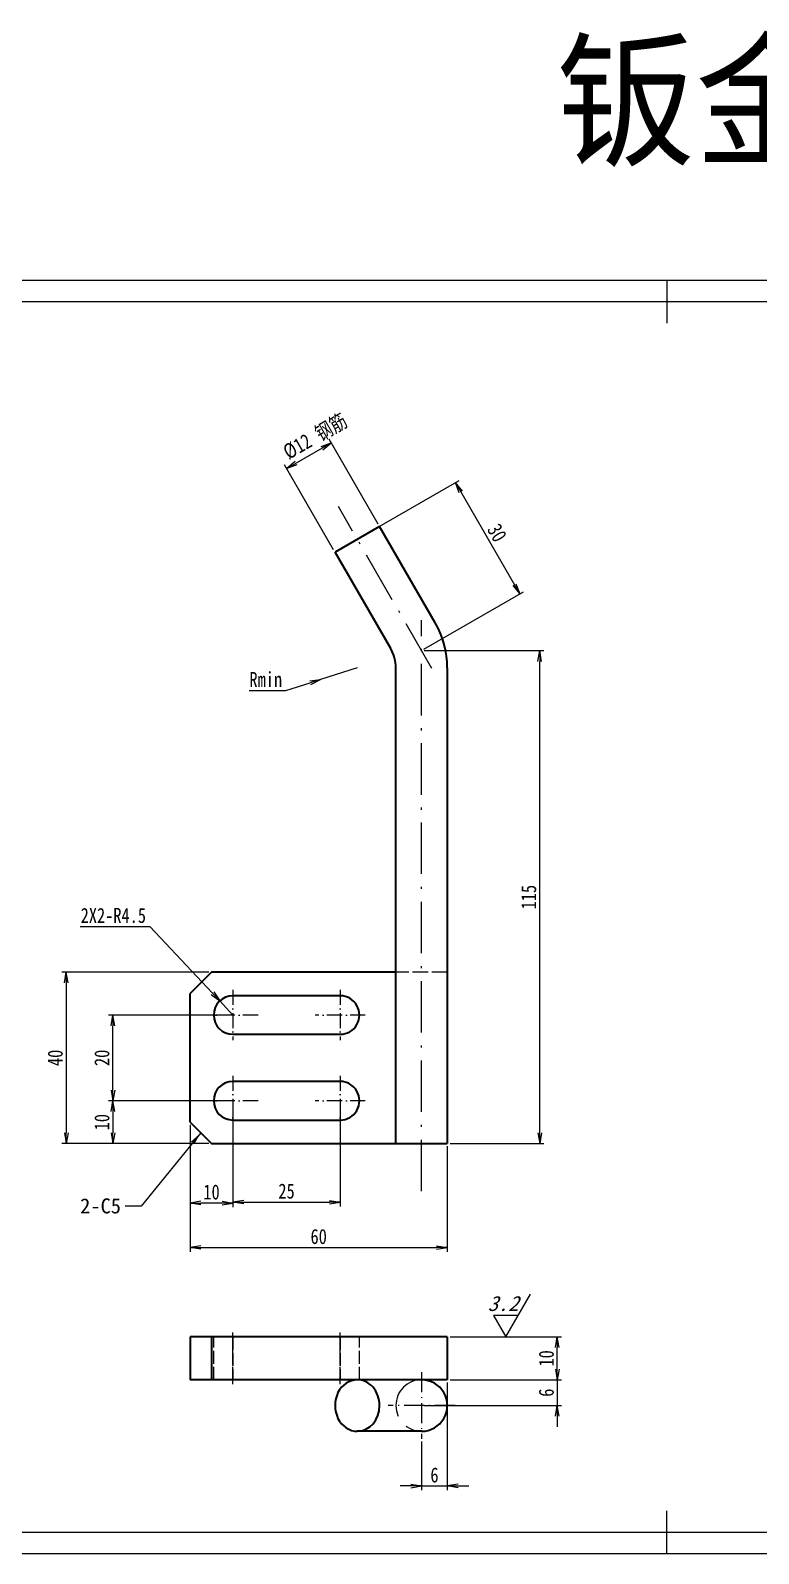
# Model space of a CAD drawing. Header units: millimetres. Extents: x -15766 to 80009, y -9701 to 15159.
# Drawn here: x -10087 to -9917.2, y 8886 to 9241.3 of the extents above; entities that cross this region are included whole.
import ezdxf
from ezdxf.enums import TextEntityAlignment as Align

# ---------------------------------------------------------------- set-up
doc = ezdxf.new("R2010")
doc.units = ezdxf.units.MM
for name, pattern in [('CENTER-HOKUTO_1', [16, 13, -1, 1, -1]), ('DASHDOT', [18.5, 12, -3, 0.5, -3]), ('DASHED', [15, 12, -3]), ('HIDDEN-HOKUTO_1', [2, 1, -1])]:
    doc.linetypes.add(name, pattern=pattern)
doc.layers.get('DEFPOINTS').update_dxf_attribs({"lineweight": 18})
for name, color, linetype, lineweight in [('AM_7', 2, 'CENTER-HOKUTO_1', 18), ('AM_HID', 1, 'HIDDEN-HOKUTO_1', 18), ('AM_VIS', 7, 'Continuous', 18), ('CDRAFT0', 7, 'Continuous', 18), ('DIM', 253, 'Continuous', 20), ('title_frame', 7, 'Continuous', 18), ('word_dim', 9, 'Continuous', 18), ('粗实线层_1', 7, 'Continuous', 15)]:
    doc.layers.add(name, color=color, linetype=linetype, lineweight=lineweight)
doc.styles.add('DIM', font='', dxfattribs={"width": 0.8})
doc.styles.get('DIM').set_extended_font_data('NSimSun')
doc.dimstyles.new('1-1', dxfattribs={"dimtxt": 3.5, "dimasz": 3, "dimexe": 1, "dimexo": 0, "dimgap": 1, "dimtad": 1, "dimdsep": 46, "dimtxsty": 'DIM', "dimblk": '_CAXARROW', "dimcen": 0, "dimdle": 6, "dimclrd": 256, "dimclre": 256, "dimclrt": 3, "dimazin": 2, "dimtfac": 0.707107, "dimtmove": 0, "dimatfit": 3, "dimfxl": 0, "dimfrac": 2, "dimtolj": 1, "dimarcsym": 0})
doc.dimstyles.new('1-1$0', dxfattribs={"dimtxt": 3.5, "dimasz": 2.5, "dimexe": 1, "dimexo": 0.625, "dimgap": 0.8, "dimtad": 1, "dimdsep": 46, "dimtxsty": 'DIM', "dimblk": 'OPEN', "dimcen": 0, "dimdle": 5, "dimclrd": 256, "dimclre": 256, "dimclrt": 3, "dimazin": 3, "dimtfac": 0.5, "dimtmove": 0, "dimatfit": 3, "dimldrblk": 'OPEN', "dimfxl": 0, "dimtolj": 1, "dimarcsym": 0})
doc.dimstyles.new('1-1$4', dxfattribs={"dimtxt": 3.5, "dimasz": 2.5, "dimexe": 1, "dimexo": 0.625, "dimgap": 0.8, "dimtad": 1, "dimtih": 1, "dimtoh": 1, "dimzin": 12, "dimdsep": 46, "dimtxsty": 'DIM', "dimblk": 'OPEN', "dimcen": 0, "dimdle": 5, "dimclrd": 256, "dimclre": 256, "dimclrt": 3, "dimazin": 3, "dimtfac": 0.5, "dimtmove": 0, "dimatfit": 3, "dimldrblk": 'OPEN', "dimfxl": 0, "dimtolj": 1, "dimarcsym": 0})

# ---------------------------------------------------------------- blocks, each defined once
blk = doc.blocks.new('*X1999')
at = {"layer": 'CDRAFT0'}
for p, q in [((420, 297), (0, 297)), ((0, 0), (420, 0))]:
    blk.add_line(p, q, dxfattribs=at)
at = {"layer": '粗实线层_1'}
for p, q in [((210, 297), (210, 287)), ((415, 292), (25, 292)), ((210, 0), (210, 10)), ((25, 5), (415, 5))]:
    blk.add_line(p, q, dxfattribs=at)
blk = doc.blocks.new('_OPEN')
at = {"color": 0, "linetype": 'ByBlock', "lineweight": -2}
for p, q in [((-1, 0.166667), (0, 0)), ((-1, -0.166667), (0, 0)), ((0, 0), (-1, 0))]:
    blk.add_line(p, q, dxfattribs=at)
blk = doc.blocks.new('*D2132')
at = {"layer": 'DEFPOINTS', "color": 0, "transparency": 16777216}
for p in [(-9989.81, 8926.5), (-9995.81, 8920.5), (-9964.15, 8920.5)]:
    blk.add_point(p, dxfattribs=at)
at = {"layer": 'word_dim', "linetype": 'Continuous', "lineweight": -2, "transparency": 16777216}
for p, q in [((-9964.15, 8929), (-9964.15, 8931.5)), ((-9989.18, 8926.5), (-9963.15, 8926.5)), ((-9964.15, 8926.5), (-9964.15, 8920.5)), ((-9995.18, 8920.5), (-9963.15, 8920.5)), ((-9964.15, 8918), (-9964.15, 8915.5))]:
    blk.add_line(p, q, dxfattribs=at)
at = {"layer": 'word_dim', "lineweight": -2, "transparency": 16777216, "xscale": 2.5, "yscale": 2.5, "zscale": 2.5}
for p, rotation in [((-9964.15, 8926.5), 270), ((-9964.15, 8920.5), 90)]:
    blk.add_blockref('_OPEN', p, dxfattribs=dict(at, rotation=rotation))
at = {"layer": 'word_dim', "color": 3, "transparency": 16777216, "insert": (-9966.7, 8923.5), "char_height": 3.5, "attachment_point": 5, "rotation": 90, "style": 'DIM'}
blk.add_mtext('\\A1;6', dxfattribs=at)
blk = doc.blocks.new('*D2133')
at = {"layer": 'DEFPOINTS', "color": 0, "transparency": 16777216}
for p in [(-9989.81, 8926.5), (-9995.81, 8912.7), (-9989.81, 8901.73)]:
    blk.add_point(p, dxfattribs=at)
at = {"layer": 'word_dim', "linetype": 'Continuous', "lineweight": -2, "transparency": 16777216}
for p, q in [((-9989.81, 8925.88), (-9989.81, 8900.73)), ((-9995.81, 8912.08), (-9995.81, 8900.73)), ((-9998.31, 8901.73), (-10000.81, 8901.73)), ((-9995.81, 8901.73), (-9989.81, 8901.73)), ((-9987.31, 8901.73), (-9984.81, 8901.73))]:
    blk.add_line(p, q, dxfattribs=at)
at = {"layer": 'word_dim', "lineweight": -2, "transparency": 16777216, "xscale": 2.5, "yscale": 2.5, "zscale": 2.5}
blk.add_blockref('_OPEN', (-9995.81, 8901.73), dxfattribs=at)
at = {"layer": 'word_dim', "lineweight": -2, "transparency": 16777216, "xscale": 2.5, "yscale": 2.5, "zscale": 2.5, "rotation": 180}
blk.add_blockref('_OPEN', (-9989.81, 8901.73), dxfattribs=at)
at = {"layer": 'word_dim', "color": 3, "transparency": 16777216, "insert": (-9992.81, 8904.28), "char_height": 3.5, "attachment_point": 5, "style": 'DIM'}
blk.add_mtext('\\A1;6', dxfattribs=at)
blk = doc.blocks.new('*D2134')
at = {"layer": 'DEFPOINTS', "color": 0, "transparency": 16777216}
for p in [(-9989.81, 8936.5), (-9964.15, 8936.5), (-9989.81, 8926.5)]:
    blk.add_point(p, dxfattribs=at)
at = {"layer": 'word_dim', "linetype": 'Continuous', "lineweight": -2, "transparency": 16777216}
for p, q in [((-9989.18, 8936.5), (-9963.15, 8936.5)), ((-9964.15, 8929), (-9964.15, 8934)), ((-9989.18, 8926.5), (-9963.15, 8926.5))]:
    blk.add_line(p, q, dxfattribs=at)
at = {"layer": 'word_dim', "lineweight": -2, "transparency": 16777216, "xscale": 2.5, "yscale": 2.5, "zscale": 2.5}
for p, rotation in [((-9964.15, 8936.5), 90), ((-9964.15, 8926.5), 270)]:
    blk.add_blockref('_OPEN', p, dxfattribs=dict(at, rotation=rotation))
at = {"layer": 'word_dim', "color": 3, "transparency": 16777216, "insert": (-9966.7, 8931.5), "char_height": 3.5, "attachment_point": 5, "rotation": 90, "style": 'DIM'}
blk.add_mtext('\\A1;10', dxfattribs=at)
blk = doc.blocks.new('FINISHER_TR')
at = {"layer": 'DIM'}
for p, q in [((0, 0), (5.77, 10)), ((2.89, 5), (-2.89, 5)), ((-2.89, 5), (0, 0))]:
    blk.add_line(p, q, dxfattribs=at)
at = {"layer": 'DIM', "color": 2, "style": 'DIM', "oblique": 20}
blk.add_attdef('0.0', text='', height=3.5, dxfattribs=at).set_placement((2.89, 5), align=Align.BOTTOM_RIGHT)
blk = doc.blocks.new('*D2135')
at = {"layer": 'DEFPOINTS', "color": 0, "transparency": 16777216}
for p in [(-10039.81, 8991.6), (-10067.81, 8981.6), (-10044.81, 8981.6)]:
    blk.add_point(p, dxfattribs=at)
at = {"layer": 'word_dim', "linetype": 'Continuous', "lineweight": -2, "transparency": 16777216}
for p, q in [((-10040.43, 8991.6), (-10068.81, 8991.6)), ((-10067.81, 8989.1), (-10067.81, 8984.1)), ((-10045.43, 8981.6), (-10068.81, 8981.6))]:
    blk.add_line(p, q, dxfattribs=at)
at = {"layer": 'word_dim', "lineweight": -2, "transparency": 16777216, "xscale": 2.5, "yscale": 2.5, "zscale": 2.5}
for p, rotation in [((-10067.81, 8991.6), 90), ((-10067.81, 8981.6), 270)]:
    blk.add_blockref('_OPEN', p, dxfattribs=dict(at, rotation=rotation))
at = {"layer": 'word_dim', "color": 3, "transparency": 16777216, "insert": (-10070.36, 8986.6), "char_height": 3.5, "attachment_point": 5, "rotation": 90, "style": 'DIM'}
blk.add_mtext('\\A1;10', dxfattribs=at)
blk = doc.blocks.new('*D2136')
at = {"layer": 'DEFPOINTS', "color": 0, "transparency": 16777216}
for p in [(-10067.81, 9011.6), (-10039.81, 9011.6), (-10039.81, 8991.6)]:
    blk.add_point(p, dxfattribs=at)
at = {"layer": 'word_dim', "linetype": 'Continuous', "lineweight": -2, "transparency": 16777216}
for p, q in [((-10040.43, 9011.6), (-10068.81, 9011.6)), ((-10067.81, 8994.1), (-10067.81, 9009.1)), ((-10040.43, 8991.6), (-10068.81, 8991.6))]:
    blk.add_line(p, q, dxfattribs=at)
at = {"layer": 'word_dim', "lineweight": -2, "transparency": 16777216, "xscale": 2.5, "yscale": 2.5, "zscale": 2.5}
for p, rotation in [((-10067.81, 9011.6), 90), ((-10067.81, 8991.6), 270)]:
    blk.add_blockref('_OPEN', p, dxfattribs=dict(at, rotation=rotation))
at = {"layer": 'word_dim', "color": 3, "transparency": 16777216, "insert": (-10070.36, 9001.6), "char_height": 3.5, "attachment_point": 5, "rotation": 90, "style": 'DIM'}
blk.add_mtext('\\A1;20', dxfattribs=at)
blk = doc.blocks.new('*D2137')
at = {"layer": 'DEFPOINTS', "color": 0, "transparency": 16777216}
for p in [(-10044.81, 9021.6), (-10078.69, 8981.6), (-10044.81, 8981.6)]:
    blk.add_point(p, dxfattribs=at)
at = {"layer": 'word_dim', "linetype": 'Continuous', "lineweight": -2, "transparency": 16777216}
for p, q in [((-10045.43, 9021.6), (-10079.69, 9021.6)), ((-10078.69, 9019.1), (-10078.69, 8984.1)), ((-10045.43, 8981.6), (-10079.69, 8981.6))]:
    blk.add_line(p, q, dxfattribs=at)
at = {"layer": 'word_dim', "lineweight": -2, "transparency": 16777216, "xscale": 2.5, "yscale": 2.5, "zscale": 2.5}
for p, rotation in [((-10078.69, 9021.6), 90), ((-10078.69, 8981.6), 270)]:
    blk.add_blockref('_OPEN', p, dxfattribs=dict(at, rotation=rotation))
at = {"layer": 'word_dim', "color": 3, "transparency": 16777216, "insert": (-10081.24, 9001.6), "char_height": 3.5, "attachment_point": 5, "rotation": 90, "style": 'DIM'}
blk.add_mtext('\\A1;40', dxfattribs=at)
blk = doc.blocks.new('*D2138')
at = {"layer": 'DEFPOINTS', "color": 0, "transparency": 16777216}
for p in [(-10039.81, 8991.6), (-10049.81, 8986.6), (-10049.81, 8967.74)]:
    blk.add_point(p, dxfattribs=at)
at = {"layer": 'word_dim', "linetype": 'Continuous', "lineweight": -2, "transparency": 16777216}
for p, q in [((-10039.81, 8990.97), (-10039.81, 8966.74)), ((-10049.81, 8985.97), (-10049.81, 8966.74)), ((-10042.31, 8967.74), (-10047.31, 8967.74))]:
    blk.add_line(p, q, dxfattribs=at)
at = {"layer": 'word_dim', "lineweight": -2, "transparency": 16777216, "xscale": 2.5, "yscale": 2.5, "zscale": 2.5, "rotation": 180}
blk.add_blockref('_OPEN', (-10049.81, 8967.74), dxfattribs=at)
at = {"layer": 'word_dim', "lineweight": -2, "transparency": 16777216, "xscale": 2.5, "yscale": 2.5, "zscale": 2.5}
blk.add_blockref('_OPEN', (-10039.81, 8967.74), dxfattribs=at)
at = {"layer": 'word_dim', "color": 3, "transparency": 16777216, "insert": (-10044.81, 8970.29), "char_height": 3.5, "attachment_point": 5, "style": 'DIM'}
blk.add_mtext('\\A1;10', dxfattribs=at)
blk = doc.blocks.new('*D2139')
at = {"layer": 'DEFPOINTS', "color": 0, "transparency": 16777216}
for p in [(-10039.81, 8991.6), (-10014.81, 8991.6), (-10014.81, 8967.95)]:
    blk.add_point(p, dxfattribs=at)
at = {"layer": 'word_dim', "linetype": 'Continuous', "lineweight": -2, "transparency": 16777216}
for p, q in [((-10039.81, 8990.97), (-10039.81, 8966.95)), ((-10014.81, 8990.97), (-10014.81, 8966.95)), ((-10037.31, 8967.95), (-10017.31, 8967.95))]:
    blk.add_line(p, q, dxfattribs=at)
at = {"layer": 'word_dim', "lineweight": -2, "transparency": 16777216, "xscale": 2.5, "yscale": 2.5, "zscale": 2.5, "rotation": 180}
blk.add_blockref('_OPEN', (-10039.81, 8967.95), dxfattribs=at)
at = {"layer": 'word_dim', "lineweight": -2, "transparency": 16777216, "xscale": 2.5, "yscale": 2.5, "zscale": 2.5}
blk.add_blockref('_OPEN', (-10014.81, 8967.95), dxfattribs=at)
at = {"layer": 'word_dim', "color": 3, "transparency": 16777216, "insert": (-10027.31, 8970.5), "char_height": 3.5, "attachment_point": 5, "style": 'DIM'}
blk.add_mtext('\\A1;25', dxfattribs=at)
blk = doc.blocks.new('*D2140')
at = {"layer": 'DEFPOINTS', "color": 0, "transparency": 16777216}
for p in [(-10049.81, 8986.6), (-9989.81, 8981.6), (-9989.81, 8957.36)]:
    blk.add_point(p, dxfattribs=at)
at = {"layer": 'word_dim', "linetype": 'Continuous', "lineweight": -2, "transparency": 16777216}
for p, q in [((-10049.81, 8985.97), (-10049.81, 8956.36)), ((-9989.81, 8980.97), (-9989.81, 8956.36)), ((-10047.31, 8957.36), (-9992.31, 8957.36))]:
    blk.add_line(p, q, dxfattribs=at)
at = {"layer": 'word_dim', "lineweight": -2, "transparency": 16777216, "xscale": 2.5, "yscale": 2.5, "zscale": 2.5, "rotation": 180}
blk.add_blockref('_OPEN', (-10049.81, 8957.36), dxfattribs=at)
at = {"layer": 'word_dim', "lineweight": -2, "transparency": 16777216, "xscale": 2.5, "yscale": 2.5, "zscale": 2.5}
blk.add_blockref('_OPEN', (-9989.81, 8957.36), dxfattribs=at)
at = {"layer": 'word_dim', "color": 3, "transparency": 16777216, "insert": (-10019.81, 8959.91), "char_height": 3.5, "attachment_point": 5, "style": 'DIM'}
blk.add_mtext('\\A1;60', dxfattribs=at)
blk = doc.blocks.new('_CAXARROW')
blk.add_hatch(color=0).paths.add_polyline_path([(0, 0), (-1, 0.125), (-1, -0.125)], flags=0)
blk = doc.blocks.new('*D2141')
at = {"layer": 'DEFPOINTS', "color": 0, "transparency": 16777216}
for p in [(-10042.89, 9014.88), (-10039.81, 9011.6)]:
    blk.add_point(p, dxfattribs=at)
at = {"layer": 'word_dim', "linetype": 'Continuous', "lineweight": -2, "transparency": 16777216}
for p, q in [((-10075.45, 9032.26), (-10059.17, 9032.26)), ((-10059.17, 9032.26), (-10044.6, 9016.71)), ((-10039.81, 9011.6), (-10042.89, 9014.88))]:
    blk.add_line(p, q, dxfattribs=at)
at = {"layer": 'word_dim', "lineweight": -2, "transparency": 16777216, "xscale": 2.5, "yscale": 2.5, "zscale": 2.5, "rotation": 313.1483230734702}
blk.add_blockref('_OPEN', (-10042.89, 9014.88), dxfattribs=at)
at = {"layer": 'word_dim', "color": 3, "transparency": 16777216, "insert": (-10067.71, 9034.81), "char_height": 3.5, "attachment_point": 5, "style": 'DIM'}
blk.add_mtext('\\A1;2X2-R4.5', dxfattribs=at)
blk = doc.blocks.new('*D2142')
at = {"layer": 'DEFPOINTS', "color": 0, "transparency": 16777216}
for p in [(-9995.81, 9096.6), (-9968.26, 9096.6), (-9989.81, 8981.6)]:
    blk.add_point(p, dxfattribs=at)
at = {"layer": 'word_dim', "linetype": 'Continuous', "lineweight": -2, "transparency": 16777216}
for p, q in [((-9995.18, 9096.6), (-9967.26, 9096.6)), ((-9968.26, 8984.1), (-9968.26, 9094.1)), ((-9989.18, 8981.6), (-9967.26, 8981.6))]:
    blk.add_line(p, q, dxfattribs=at)
at = {"layer": 'word_dim', "lineweight": -2, "transparency": 16777216, "xscale": 2.5, "yscale": 2.5, "zscale": 2.5}
for p, rotation in [((-9968.26, 9096.6), 90), ((-9968.26, 8981.6), 270)]:
    blk.add_blockref('_OPEN', p, dxfattribs=dict(at, rotation=rotation))
at = {"layer": 'word_dim', "color": 3, "transparency": 16777216, "insert": (-9970.81, 9039.1), "char_height": 3.5, "attachment_point": 5, "rotation": 90, "style": 'DIM'}
blk.add_mtext('\\A1;115', dxfattribs=at)
blk = doc.blocks.new('*D2143')
at = {"layer": 'DEFPOINTS', "color": 0, "transparency": 16777216}
for p in [(-10010.81, 9122.58), (-9972.9, 9109.82), (-9995.81, 9096.6)]:
    blk.add_point(p, dxfattribs=at)
at = {"layer": 'word_dim', "linetype": 'Continuous', "lineweight": -2, "transparency": 16777216}
for p, q in [((-10010.27, 9122.89), (-9987.04, 9136.3)), ((-9986.65, 9133.64), (-9974.15, 9111.99)), ((-9995.27, 9096.91), (-9972.04, 9110.32))]:
    blk.add_line(p, q, dxfattribs=at)
at = {"layer": 'word_dim', "lineweight": -2, "transparency": 16777216, "xscale": 2.5, "yscale": 2.5, "zscale": 2.5}
for p, rotation in [((-9987.9, 9135.8), 119.9993476059061), ((-9972.9, 9109.82), 299.9993476059061)]:
    blk.add_blockref('_OPEN', p, dxfattribs=dict(at, rotation=rotation))
at = {"layer": 'word_dim', "color": 3, "transparency": 16777216, "insert": (-9978.2, 9124.09), "char_height": 3.5, "attachment_point": 5, "rotation": 299.9993, "style": 'DIM'}
blk.add_mtext('\\A1;30', dxfattribs=at)
blk = doc.blocks.new('*D2144')
at = {"layer": 'DEFPOINTS', "color": 0, "transparency": 16777216}
for p in [(-10010.81, 9092.58), (-10019.39, 9089.88)]:
    blk.add_point(p, dxfattribs=at)
at = {"layer": 'word_dim', "linetype": 'Continuous', "lineweight": -2, "transparency": 16777216}
for p, q in [((-10010.81, 9092.58), (-10019.39, 9089.88)), ((-10027.5, 9087.32), (-10021.78, 9089.13)), ((-10036.02, 9087.32), (-10027.5, 9087.32))]:
    blk.add_line(p, q, dxfattribs=at)
at = {"layer": 'word_dim', "lineweight": -2, "transparency": 16777216, "xscale": 2.5, "yscale": 2.5, "zscale": 2.5, "rotation": 17.47759660205594}
blk.add_blockref('_OPEN', (-10019.39, 9089.88), dxfattribs=at)
at = {"layer": 'word_dim', "color": 3, "transparency": 16777216, "insert": (-10032.16, 9089.87), "char_height": 3.5, "attachment_point": 5, "style": 'DIM'}
blk.add_mtext('\\A1;Rmin', dxfattribs=at)
blk = doc.blocks.new('*D2145')
at = {"layer": 'DEFPOINTS', "color": 0, "transparency": 16777216}
for p in [(-10027.26, 9139.08), (-10005.61, 9125.58), (-10016, 9119.58)]:
    blk.add_point(p, dxfattribs=at)
at = {"layer": 'word_dim', "linetype": 'Continuous', "lineweight": -2, "transparency": 16777216}
for p, q in [((-10005.92, 9126.12), (-10017.37, 9145.94)), ((-10019.03, 9143.83), (-10025.1, 9140.33)), ((-10016.32, 9120.12), (-10027.76, 9139.94))]:
    blk.add_line(p, q, dxfattribs=at)
at = {"layer": 'word_dim', "lineweight": -2, "transparency": 16777216, "xscale": 2.5, "yscale": 2.5, "zscale": 2.5}
for p, rotation in [((-10016.87, 9145.08), 29.99934760591058), ((-10027.26, 9139.08), 209.9993476059106)]:
    blk.add_blockref('_OPEN', p, dxfattribs=dict(at, rotation=rotation))
at = {"layer": 'word_dim', "color": 3, "transparency": 16777216, "insert": (-10020.57, 9146.48), "char_height": 3.5, "attachment_point": 5, "rotation": 29.9993, "style": 'DIM'}
blk.add_mtext('\\A1;%%c12 钢筋', dxfattribs=at)

msp = doc.modelspace()

# ---------------------------------------------------------------- linework, layer by layer
at = {"layer": 'AM_7', "color": 2, "linetype": 'DASHDOT', "lineweight": 13}
for p, q in [((-9993.40137, 9092.43055), (-10015.22559, 9130.2306)), ((-9995.8086, 8970.50184), (-9995.8086, 9103.6786))]:
    msp.add_line(p, q, dxfattribs=at)
at = {"layer": 'AM_7', "color": 2, "linetype": 'DASHDOT', "lineweight": 13, "ltscale": 0.292499}
for p, q in [((-10039.8086, 9017.44984), (-10039.8086, 9005.74989)), ((-10014.8086, 9017.44984), (-10014.8086, 9005.74989)), ((-10039.8086, 8997.44984), (-10039.8086, 8985.74989)), ((-10014.8086, 8997.44984), (-10014.8086, 8985.74989))]:
    msp.add_line(p, q, dxfattribs=at)
at = {"layer": 'AM_7', "color": 2, "linetype": 'DASHDOT', "lineweight": 13, "ltscale": 0.29248}
for p, q in [((-10033.95899, 9011.59987), (-10045.65821, 9011.59987)), ((-10008.95899, 9011.59987), (-10020.65821, 9011.59987)), ((-10033.95899, 8991.59987), (-10045.65821, 8991.59987)), ((-10008.95899, 8991.59987), (-10020.65821, 8991.59987))]:
    msp.add_line(p, q, dxfattribs=at)
at = {"layer": 'AM_7', "color": 2, "linetype": 'DASHDOT', "lineweight": 13, "ltscale": 0.3}
for p, q in [((-10039.8086, 8925.50309), (-10039.8086, 8937.50309)), ((-10014.8086, 8925.50309), (-10014.8086, 8937.50309))]:
    msp.add_line(p, q, dxfattribs=at)
at = {"layer": 'AM_7', "color": 2, "linetype": 'DASHDOT', "lineweight": 13, "ltscale": 0.390002}
msp.add_line((-9995.8086, 8928.30314), (-9995.8086, 8912.70304), dxfattribs=at)
at = {"layer": 'AM_7', "color": 2, "linetype": 'DASHDOT', "lineweight": 13, "ltscale": 0.38999}
msp.add_line((-9988.00879, 8920.50309), (-10003.6084, 8920.50309), dxfattribs=at)
at = {"layer": 'AM_HID', "color": 1, "linetype": 'DASHED', "lineweight": 13, "ltscale": 0.3}
for p, q in [((-9989.8086, 9021.59987), (-10001.8086, 9021.59987)), ((-10001.8086, 8981.59987), (-9989.8086, 8981.59987))]:
    msp.add_line(p, q, dxfattribs=at)
at = {"layer": 'AM_HID', "color": 1, "linetype": 'DASHED', "lineweight": 13}
msp.add_line((-9989.8086, 9021.59987), (-9989.8086, 8981.59987), dxfattribs=at)
at = {"layer": 'AM_HID', "color": 1, "linetype": 'DASHED', "lineweight": 13, "ltscale": 0.25}
for p, q in [((-10044.8086, 8936.50309), (-10044.8086, 8926.50309)), ((-10044.3086, 8926.50309), (-10044.3086, 8936.50309)), ((-10044.3086, 8926.50309), (-10044.3086, 8936.50309)), ((-10039.8086, 8936.50309), (-10039.8086, 8926.50309)), ((-10039.8086, 8926.50309), (-10039.8086, 8936.50309)), ((-10039.8086, 8936.50309), (-10039.8086, 8926.50309)), ((-10039.8086, 8936.50309), (-10039.8086, 8926.50309)), ((-10014.8086, 8926.50309), (-10014.8086, 8936.50309)), ((-10014.8086, 8926.50309), (-10014.8086, 8936.50309)), ((-10014.8086, 8926.50309), (-10014.8086, 8936.50309)), ((-10014.8086, 8936.50309), (-10014.8086, 8926.50309)), ((-10010.3086, 8926.50309), (-10010.3086, 8936.50309)), ((-10010.3086, 8926.50309), (-10010.3086, 8936.50309))]:
    msp.add_line(p, q, dxfattribs=at)
at = {"layer": 'AM_HID', "color": 1, "linetype": 'DASHED', "lineweight": 13}
msp.add_arc((-9995.8086, 8920.50309), 6, 90.0000025, 269.9999975, dxfattribs=at)
at = {"layer": 'AM_VIS', "lineweight": 35, "ltscale": 0.300006}
msp.add_line((-10005.61231, 9125.5807), (-10016.00489, 9119.5807), dxfattribs=at)
at = {"layer": 'AM_VIS', "lineweight": 35}
for p, q in [((-9992.62208, 9103.0807), (-10005.61231, 9125.5807)), ((-10003.01465, 9097.0807), (-10016.00489, 9119.5807)), ((-10001.8086, 8981.59987), (-10001.8086, 9092.5807)), ((-9989.8086, 9092.5807), (-9989.8086, 8981.59987)), ((-10001.8086, 9021.59987), (-10044.8086, 9021.59987)), ((-10049.8086, 8986.59987), (-10049.8086, 9016.59987)), ((-10014.8086, 9016.09987), (-10039.8086, 9016.09987)), ((-10039.8086, 9007.09987), (-10014.8086, 9007.09987)), ((-10014.8086, 8996.09987), (-10039.8086, 8996.09987)), ((-10039.8086, 8987.09987), (-10014.8086, 8987.09987)), ((-10044.8086, 8981.59987), (-10001.8086, 8981.59987)), ((-9989.8086, 8936.50309), (-10044.8086, 8936.50309)), ((-9989.8086, 8926.50309), (-10044.8086, 8926.50309))]:
    msp.add_line(p, q, dxfattribs=at)
at = {"layer": 'AM_VIS', "lineweight": 35, "ltscale": 0.176777}
for p, q in [((-10044.8086, 9021.59987), (-10049.8086, 9016.59987)), ((-10049.8086, 8986.59987), (-10044.8086, 8981.59987))]:
    msp.add_line(p, q, dxfattribs=at)
at = {"layer": 'AM_VIS', "lineweight": 35, "ltscale": 0.3}
msp.add_line((-10001.8086, 8981.59987), (-9989.8086, 8981.59987), dxfattribs=at)
at = {"layer": 'AM_VIS', "lineweight": 35, "ltscale": 0.125}
for p, q in [((-10044.8086, 8936.50309), (-10049.8086, 8936.50309)), ((-10044.8086, 8926.50309), (-10049.8086, 8926.50309))]:
    msp.add_line(p, q, dxfattribs=at)
at = {"layer": 'AM_VIS', "lineweight": 35, "ltscale": 0.25}
for p, q in [((-10049.8086, 8936.50309), (-10049.8086, 8926.50309)), ((-10044.8086, 8936.50309), (-10044.8086, 8926.50309)), ((-9989.8086, 8936.50309), (-9989.8086, 8926.50309))]:
    msp.add_line(p, q, dxfattribs=at)
at = {"layer": 'AM_VIS', "lineweight": 35, "ltscale": 0.324756}
for p, q in [((-9997.81836, 8926.50309), (-10010.8086, 8926.50309)), ((-9997.81836, 8914.50309), (-10010.8086, 8914.50309))]:
    msp.add_line(p, q, dxfattribs=at)
at = {"layer": 'AM_VIS', "lineweight": 35, "ltscale": 0.050244}
for p, q in [((-9995.8086, 8926.50309), (-9997.81836, 8926.50309)), ((-9995.8086, 8914.50309), (-9997.81836, 8914.50309))]:
    msp.add_line(p, q, dxfattribs=at)
at = {"layer": 'AM_VIS', "lineweight": 35}
for centre, radius, start, end in [((-10010.8086, 9092.5807), 21, 0, 30.0000008), ((-10010.8086, 9092.5807), 9, 0, 30.0000008), ((-10039.8086, 9011.59987), 4.5, 90.0000025, 269.9999975), ((-10014.8086, 9011.59987), 4.5, 269.9999975, 90.0000025), ((-10039.8086, 8991.59987), 4.5, 90.0000025, 269.9999975), ((-10014.8086, 8991.59987), 4.5, 269.9999975, 90.0000025), ((-9995.8086, 8920.50309), 6, 269.9999975, 90.0000025)]:
    msp.add_arc(centre, radius, start, end, dxfattribs=at)
for start_param, end_param in [(6.283185307, 9.424777961), (4.71238898, 6.283185307), (3.141592654, 4.71238898)]:
    msp.add_ellipse((-10010.8086, 8920.50309), major_axis=(0, 6), ratio=0.866025404, start_param=start_param, end_param=end_param, dxfattribs=at)

# ---------------------------------------------------------------- block references
at = {"layer": 'title_frame'}
msp.add_blockref('*X1999', (-10148.63196, 8885.97315), dxfattribs=at)
at = {"layer": 'word_dim'}
msp.add_blockref('FINISHER_TR', (-9976.1663, 8936.50309), dxfattribs=at).add_auto_attribs({'0.0': '3.2'})

# ---------------------------------------------------------------- texts
at = {"layer": 'word_dim', "color": 3}
for s, insert, char_height, width, attachment_point in [('钣金', (-9964.44114, 9237.32786), 25, 116.6634772, 1), ('\\A1;2-C5', (-10065.93239, 8965.26549), 3.5, 6, 9)]:
    msp.add_mtext(s, dxfattribs=dict(at, insert=insert, char_height=char_height, width=width, attachment_point=attachment_point))

# ---------------------------------------------------------------- dimensions: what is measured, and where the dimension line sits
at = {"layer": 'word_dim', "color": 3, "true_color": 0x00ff00}
dim = msp.add_linear_dim(base=(-10027.26019, 9139.07597), p1=(-10005.61231, 9125.5807), p2=(-10016.00489, 9119.5807), angle=209.9993476, dimstyle='1-1$0', override={"dimpost": '%%c<> 钢筋'}, dxfattribs=at)
dim.commit()
dim.dimension.update_dxf_attribs({"geometry": '*D2145', "text_midpoint": (-10019.03269, 9143.826), "dimtype": 161})
dim = msp.add_aligned_dim(p1=(-10010.80831, 9122.58087), p2=(-9995.8086, 9096.59993), distance=26.4472, dimstyle='1-1$0', dxfattribs=at)
dim.commit()
dim.dimension.update_dxf_attribs({"geometry": '*D2143', "text_midpoint": (-9978.19598, 9124.08871)})
for base, p1, p2, picture, middle in [((-9968.26128, 9096.59993), (-9989.8086, 8981.59987), (-9995.8086, 9096.59993), '*D2142', (-9970.81128, 9039.0999)), ((-10078.69371, 8981.59987), (-10044.8086, 9021.59987), (-10044.8086, 8981.59987), '*D2137', (-10081.24371, 9001.59987)), ((-10067.80614, 9011.59987), (-10039.8086, 8991.59987), (-10039.8086, 9011.59987), '*D2136', (-10070.35614, 9001.59987)), ((-10067.80614, 8981.59987), (-10039.8086, 8991.59987), (-10044.8086, 8981.59987), '*D2135', (-10070.35614, 8986.59987)), ((-9964.14899, 8936.50309), (-9989.8086, 8926.50309), (-9989.8086, 8936.50309), '*D2134', (-9966.69899, 8931.50309)), ((-9964.14899, 8920.50309), (-9989.8086, 8926.50309), (-9995.8086, 8920.50309), '*D2132', (-9966.69899, 8923.50309))]:
    dim = msp.add_linear_dim(base=base, p1=p1, p2=p2, angle=90, dimstyle='1-1$0', dxfattribs=at)
    dim.commit()
    dim.dimension.update_dxf_attribs({"geometry": picture, "text_midpoint": middle})
dim = msp.add_radius_dim(center=(-10010.8086, 9092.5807), mpoint=(-10019.39311, 9089.87771), text='Rmin', dimstyle='1-1$4', dxfattribs=at)
dim.commit()
dim.dimension.update_dxf_attribs({"geometry": '*D2144', "text_midpoint": (-10032.15848, 9089.87488)})
dim = msp.add_radius_dim(center=(-10039.8086, 9011.59987), mpoint=(-10042.8861, 9014.883), dimstyle='1-1$4', override={"dimpost": '2X2-R<>'}, dxfattribs=at)
dim.commit()
dim.dimension.update_dxf_attribs({"geometry": '*D2141', "text_midpoint": (-10067.71146, 9032.25771), "dimtype": 164})
for base, p1, p2, picture, middle in [((-10049.8086, 8967.74362), (-10039.8086, 8991.59987), (-10049.8086, 8986.59987), '*D2138', (-10044.8086, 8970.29362)), ((-10014.8086, 8967.95195), (-10039.8086, 8991.59987), (-10014.8086, 8991.59987), '*D2139', (-10027.3086, 8970.50195)), ((-9989.8086, 8957.35642), (-10049.8086, 8986.59987), (-9989.8086, 8981.59987), '*D2140', (-10019.8086, 8959.90642)), ((-9989.8086, 8901.73001), (-9995.8086, 8912.70304), (-9989.8086, 8926.50309), '*D2133', (-9992.8086, 8904.28001))]:
    dim = msp.add_linear_dim(base=base, p1=p1, p2=p2, dimstyle='1-1$0', dxfattribs=at)
    dim.commit()
    dim.dimension.update_dxf_attribs({"geometry": picture, "text_midpoint": middle})

# ---------------------------------------------------------------- leaders
at = {"layer": 'word_dim', "color": 3, "true_color": 0x00ff00, "annotation_type": 0, "has_hookline": 1, "hookline_direction": 1, "text_width": 12.83333}
msp.add_leader([(-10047.3086, 8984.09987), (-10061.25525, 8967.01549), (-10064.93239, 8967.01549)], dimstyle='1-1', override={"dimgap": 1, "dimtad": 0}, dxfattribs=at)

doc.saveas('drawing.dxf')
